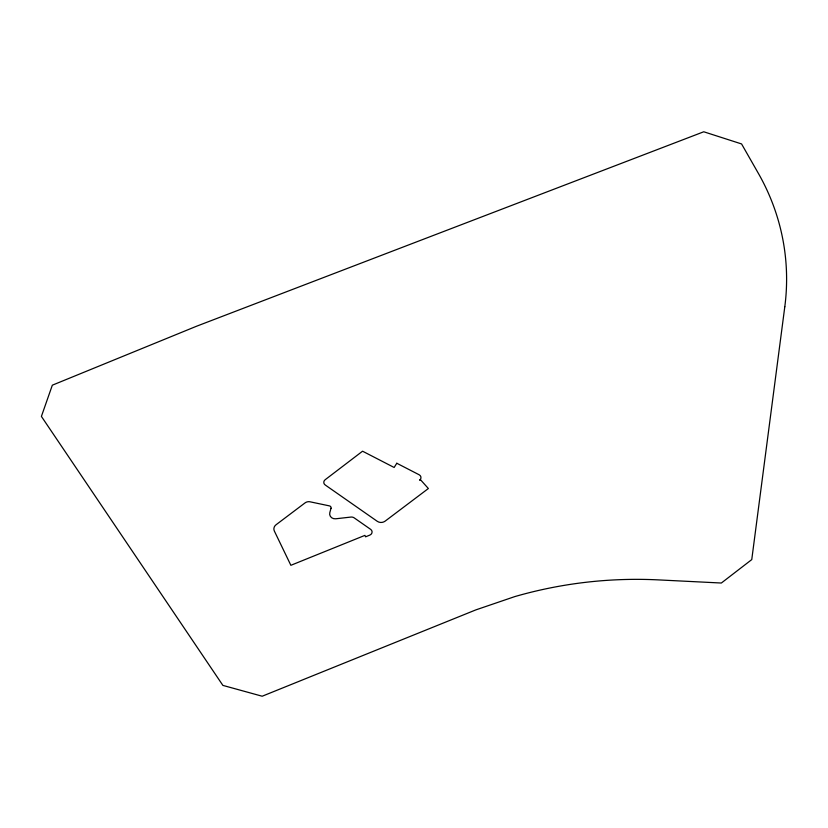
<?xml version="1.0" encoding="UTF-8"?>
<svg xmlns="http://www.w3.org/2000/svg" width="828" height="828" viewBox="0 0 828 828"><rect width="100%" height="100%" fill="white"/><g stroke="black" fill="none" stroke-linecap="round" stroke-linejoin="round"><path stroke-width="1.24" d="M784.799 306.764L751.762 559.593L721.343 583.026L658.312 579.89A400.307 364.558 -6.9 0 0 514.799 596.595L475.883 609.874L262.176 696.224L222.887 685.398L41.4 416.412L52.33 385.186L196.453 326.273L703.759 131.776L741.567 143.937L758.365 173.362A254.755 231.995 -6.9 0 1 784.799 306.764M331.014 508.278L329.813 512.625A5.548 5.051 -6.9 0 0 335.754 518.783L350.844 517.076A4.73 4.306 -6.9 0 1 354.239 517.904L370.706 529.402A3.643 3.312 -6.9 0 1 369.868 535.085L365.593 536.813L364.92 535.374L290.866 565.307L274.327 530.996A5.827 5.299 -6.9 0 1 276.045 524.766L305.004 502.927A5.827 5.299 -6.9 0 1 310.076 501.809L329.44 505.887A2.184 1.987 -6.9 0 1 331.014 508.278M396.798 463.256L394.138 467.468L362.56 451.198L325.135 479.754A3.664 3.333 -6.9 0 0 325.456 485.146L377.257 521.309A6.365 5.796 -6.9 0 0 385.175 521.112L428.376 488.52L420.407 479.64L419.61 480.23A3.643 3.312 -6.9 0 0 419.175 474.786L396.798 463.256"/></g></svg>
